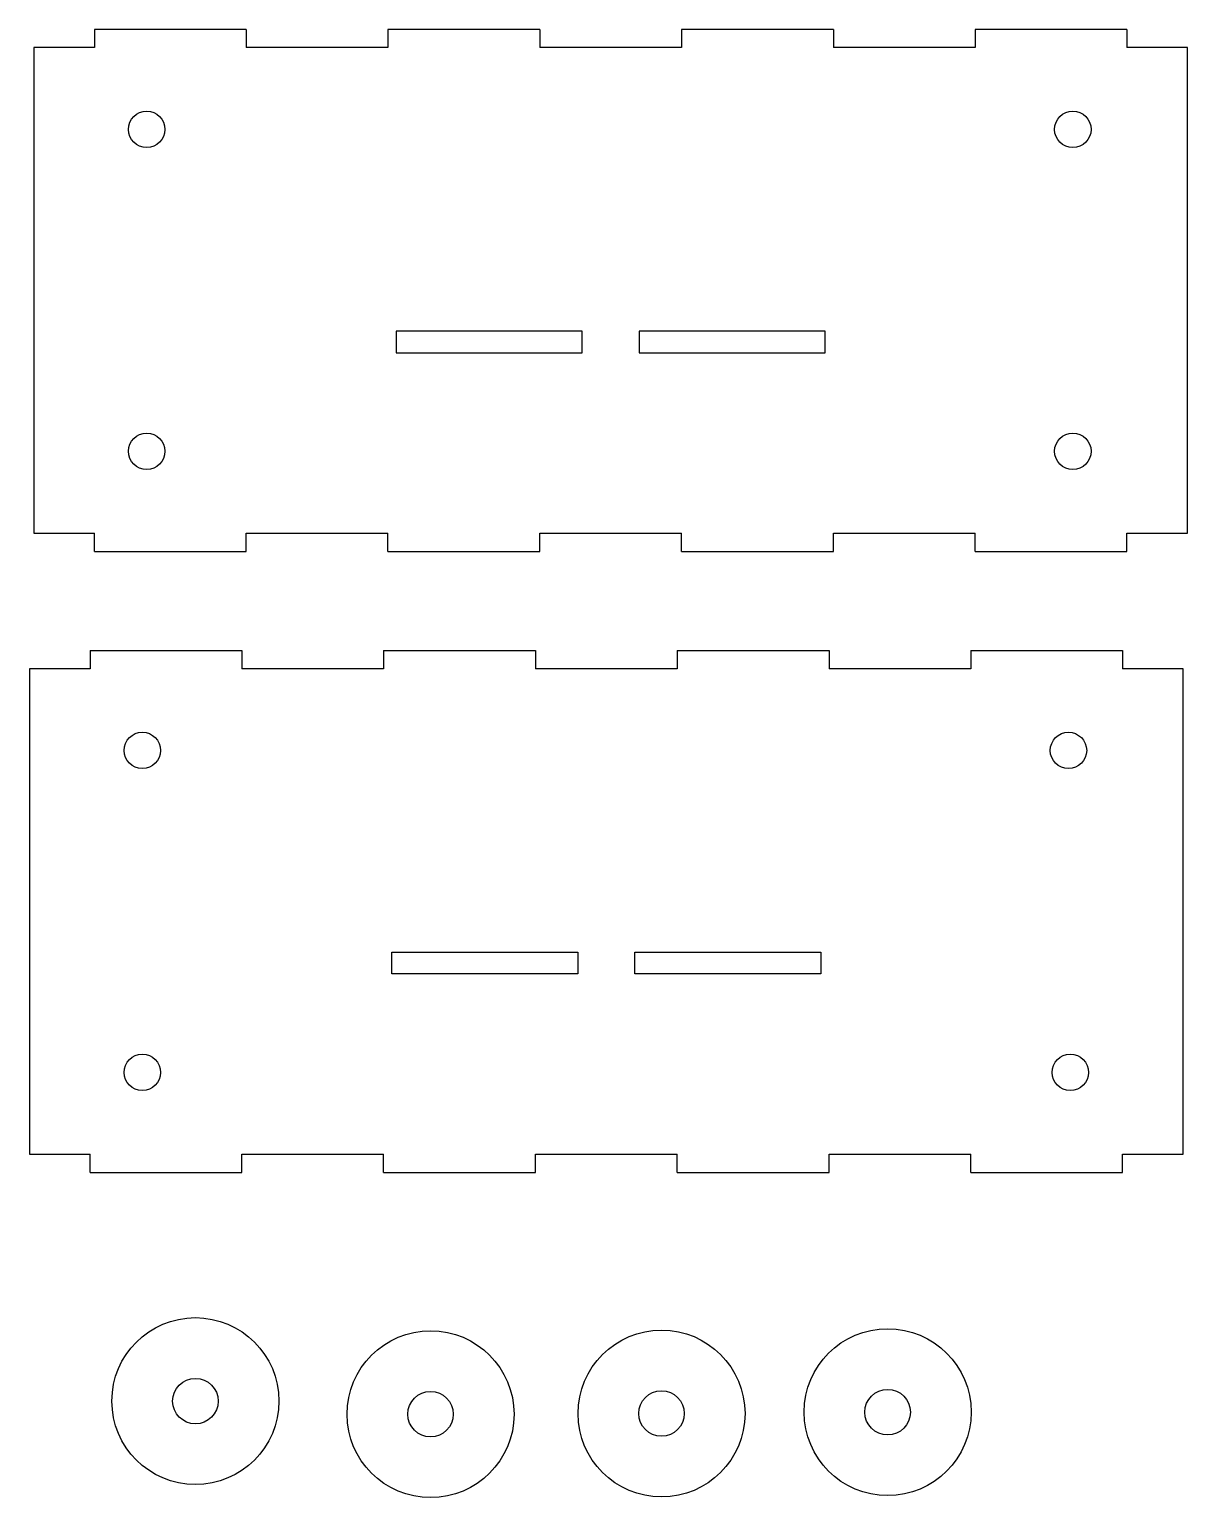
# Model space of a CAD drawing. Header units: millimetres. Extents: x 9 to 199, y 28 to 270.
import ezdxf

# ---------------------------------------------------------------- set-up
doc = ezdxf.new("R2010")
doc.units = ezdxf.units.MM

msp = doc.modelspace()

# ---------------------------------------------------------------- linework, layer by layer
at = {"color": 7, "linetype": 'Continuous', "lineweight": 25}
for p, q in [((19.47, 270.01), (19.47, 267.01)), ((44.47, 270.01), (19.47, 270.01)), ((44.47, 270.01), (44.47, 267.01)), ((67.8, 270.01), (67.8, 267.01)), ((92.8, 270.01), (67.8, 270.01)), ((92.8, 270.01), (92.8, 267.01)), ((116.14, 270.01), (116.14, 267.01)), ((141.14, 270.01), (116.14, 270.01)), ((141.14, 270.01), (141.14, 267.01)), ((164.47, 270.01), (164.47, 267.01)), ((189.47, 270.01), (164.47, 270.01)), ((189.47, 270.01), (189.47, 267.01)), ((19.47, 267.01), (9.47, 267.01)), ((9.47, 267.01), (9.47, 187.01)), ((67.8, 267.01), (44.47, 267.01)), ((116.14, 267.01), (92.8, 267.01)), ((164.47, 267.01), (141.14, 267.01)), ((199.47, 267.01), (189.47, 267.01)), ((199.47, 187.01), (199.47, 267.01)), ((69.17, 220.31), (69.17, 216.71)), ((99.77, 220.31), (69.17, 220.31)), ((99.77, 216.71), (99.77, 220.31)), ((109.17, 220.31), (109.17, 216.71)), ((139.77, 220.31), (109.17, 220.31)), ((139.77, 216.71), (139.77, 220.31)), ((69.17, 216.71), (99.77, 216.71)), ((109.17, 216.71), (139.77, 216.71)), ((9.47, 187.01), (19.47, 187.01)), ((19.47, 184.01), (19.47, 187.01)), ((44.47, 187.01), (67.8, 187.01)), ((44.47, 184.01), (44.47, 187.01)), ((67.8, 184.01), (67.8, 187.01)), ((92.8, 187.01), (116.14, 187.01)), ((92.8, 184.01), (92.8, 187.01)), ((116.14, 184.01), (116.14, 187.01)), ((141.14, 187.01), (164.47, 187.01)), ((141.14, 184.01), (141.14, 187.01)), ((164.47, 184.01), (164.47, 187.01)), ((189.47, 187.01), (199.47, 187.01)), ((189.47, 184.01), (189.47, 187.01)), ((19.47, 184.01), (44.47, 184.01)), ((67.8, 184.01), (92.8, 184.01)), ((116.14, 184.01), (141.14, 184.01)), ((164.47, 184.01), (189.47, 184.01)), ((18.75, 167.68), (18.75, 164.68)), ((18.75, 167.68), (43.75, 167.68)), ((43.75, 167.68), (43.75, 164.68)), ((67.08, 167.68), (67.08, 164.68)), ((67.08, 167.68), (92.08, 167.68)), ((92.08, 167.68), (92.08, 164.68)), ((115.42, 167.68), (115.42, 164.68)), ((115.42, 167.68), (140.42, 167.68)), ((140.42, 167.68), (140.42, 164.68)), ((163.75, 167.68), (163.75, 164.68)), ((163.75, 167.68), (188.75, 167.68)), ((188.75, 167.68), (188.75, 164.68)), ((18.75, 164.68), (8.75, 164.68)), ((8.75, 164.68), (8.75, 84.68)), ((67.08, 164.68), (43.75, 164.68)), ((115.42, 164.68), (92.08, 164.68)), ((163.75, 164.68), (140.42, 164.68)), ((198.75, 164.68), (188.75, 164.68)), ((198.75, 84.68), (198.75, 164.68)), ((68.45, 117.98), (99.05, 117.98)), ((68.45, 114.38), (68.45, 117.98)), ((99.05, 117.98), (99.05, 114.38)), ((108.45, 117.98), (139.05, 117.98)), ((108.45, 114.38), (108.45, 117.98)), ((139.05, 117.98), (139.05, 114.38)), ((99.05, 114.38), (68.45, 114.38)), ((139.05, 114.38), (108.45, 114.38)), ((8.75, 84.68), (18.75, 84.68)), ((18.75, 81.68), (18.75, 84.68)), ((43.75, 81.68), (43.75, 84.68)), ((43.75, 84.68), (67.08, 84.68)), ((67.08, 81.68), (67.08, 84.68)), ((92.08, 81.68), (92.08, 84.68)), ((92.08, 84.68), (115.42, 84.68)), ((115.42, 81.68), (115.42, 84.68)), ((140.42, 81.68), (140.42, 84.68)), ((140.42, 84.68), (163.75, 84.68)), ((163.75, 81.68), (163.75, 84.68)), ((188.75, 84.68), (198.75, 84.68)), ((188.75, 81.68), (188.75, 84.68)), ((18.75, 81.68), (43.75, 81.68)), ((67.08, 81.68), (92.08, 81.68)), ((115.42, 81.68), (140.42, 81.68)), ((163.75, 81.68), (188.75, 81.68))]:
    msp.add_line(p, q, dxfattribs=at)
for centre in [(28.07, 253.54), (180.57, 253.54), (28.07, 200.49), (180.57, 200.49), (27.35, 151.21), (179.85, 151.21), (27.35, 98.16), (180.15, 98.16)]:
    msp.add_circle(centre, 3, dxfattribs=at)
at = {"color": 7, "linetype": 'Continuous'}
for centre, radius in [((36.09, 44.01), 13.75), ((112.84, 41.96), 13.75), ((150.07, 42.19), 13.75), ((74.81, 41.85), 13.75), ((36.09, 44.01), 3.75), ((74.81, 41.85), 3.75), ((112.84, 41.96), 3.75), ((150.07, 42.19), 3.75)]:
    msp.add_circle(centre, radius, dxfattribs=at)

doc.saveas('drawing.dxf')
